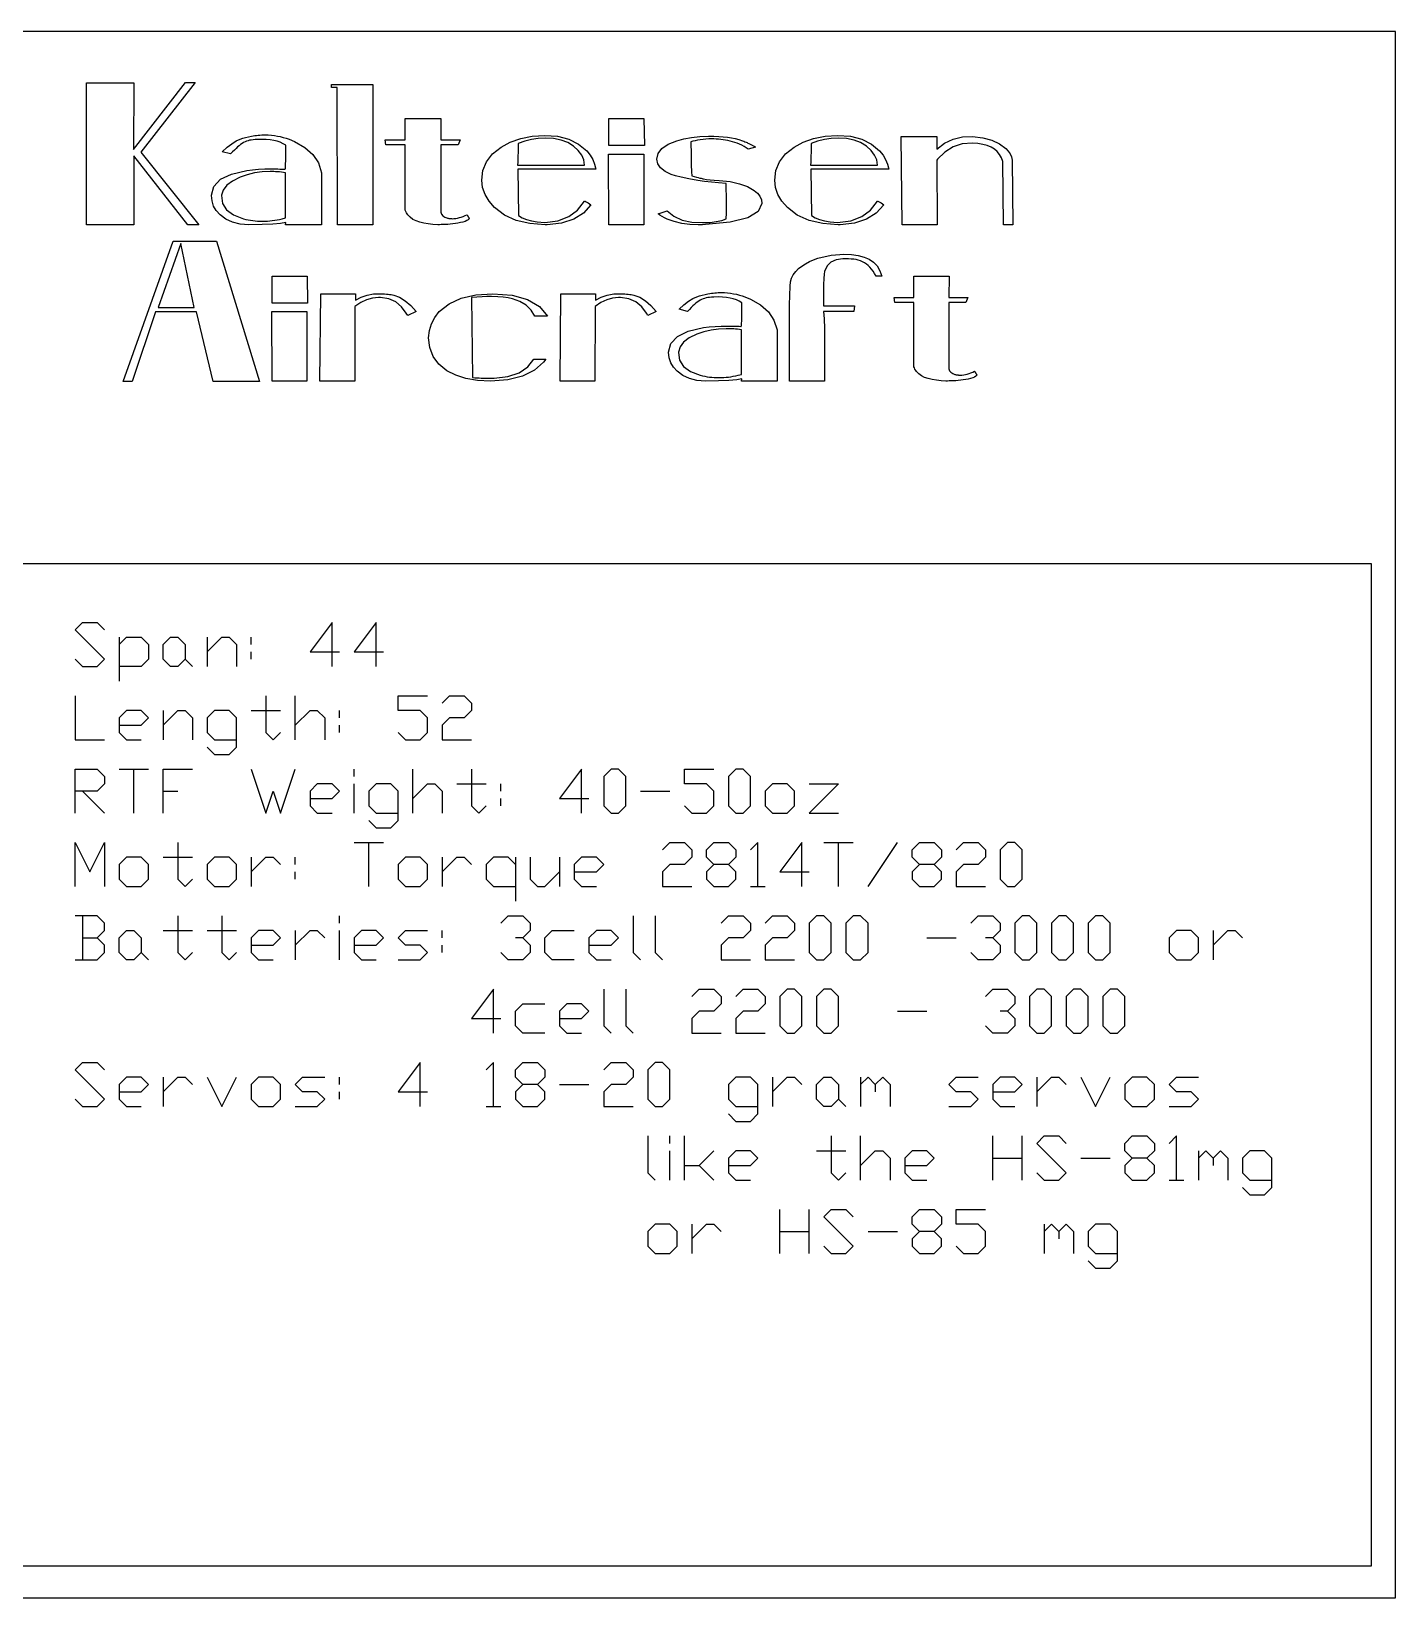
# Model space of a CAD drawing. Extents: x -0.1 to 91.9, y 0 to 98.8.
# Drawn here: x 8.96 to 12.058, y 0.86 to 4.418 of the extents above; entities that cross this region are included whole.
import ezdxf

# ---------------------------------------------------------------- set-up
doc = ezdxf.new("R2010")
doc.units = 0
doc.layers.get('0').update_dxf_attribs({"color": 9, "linetype": 'CONTINUOUS'})

msp = doc.modelspace()

# ---------------------------------------------------------------- linework, layer by layer
at = {"color": 7, "linetype": 'CONTINUOUS'}
for p, q in [((5.9178, 3.2086), (12.0017, 3.2086)), ((12.0017, 3.2086), (12.0017, 0.9309)), ((12.0017, 0.9309), (5.9178, 0.9309))]:
    msp.add_line(p, q, dxfattribs=at)
at = {"color": 7, "linetype": 'CONTINUOUS', "flags": 128}
msp.add_lwpolyline([(5.8623, 4.4179), (5.8623, 0.8596), (12.0575, 0.8596), (12.0575, 4.4179), (5.8623, 4.4179)], dxfattribs=at)
for points in [[(9.3102, 4.3015), (9.3319, 4.3015), (9.2087, 4.1437), (9.3404, 3.9786), (9.315, 3.9786), (9.1926, 4.1349), (9.1926, 3.9786), (9.0855, 3.9786), (9.0855, 4.3011), (9.1926, 4.3011), (9.1918, 4.1493)], [(9.7349, 4.2975), (9.7349, 3.9786), (9.6548, 3.9786), (9.654, 4.2903), (9.6415, 4.2903), (9.6415, 4.2975)], [(9.8895, 4.1711), (9.9334, 4.1711), (9.929, 4.1598), (9.8895, 4.1598), (9.8895, 4.0117), (9.8898, 4.0068), (9.8913, 4.0025), (9.8942, 3.9989), (9.8984, 3.996), (9.9032, 3.9939), (9.9048, 3.9936), (9.9063, 3.9932), (9.9078, 3.993), (9.9092, 3.9927), (9.9107, 3.9926), (9.9121, 3.9924), (9.9137, 3.9924), (9.9153, 3.9923), (9.9195, 3.9925), (9.9237, 3.9929), (9.9278, 3.9937), (9.932, 3.9947), (9.9361, 3.9961), (9.9403, 3.9976), (9.9445, 3.9993), (9.9487, 4.0012), (9.9491, 4.0006), (9.9496, 3.9999), (9.9501, 3.9992), (9.9507, 3.9984), (9.9511, 3.9977), (9.9516, 3.9971), (9.952, 3.9963), (9.9525, 3.9956), (9.953, 3.9947), (9.9534, 3.9938), (9.9537, 3.9929), (9.9539, 3.9919), (9.9517, 3.9898), (9.9485, 3.9879), (9.9445, 3.9862), (9.9396, 3.9847), (9.9342, 3.9834), (9.9286, 3.9822), (9.9228, 3.9812), (9.9169, 3.9805), (9.911, 3.9798), (9.9053, 3.9793), (9.8999, 3.979), (9.8947, 3.9788), (9.8902, 3.9788), (9.8867, 3.9787), (9.8842, 3.9787), (9.8827, 3.9786), (9.8715, 3.9793), (9.861, 3.9805), (9.8512, 3.9821), (9.842, 3.9843), (9.8337, 3.9871), (9.8264, 3.9908), (9.8202, 3.9954), (9.815, 4.0008), (9.8131, 4.0033), (9.8115, 4.0059), (9.8101, 4.0087), (9.809, 4.0117), (9.809, 4.1598), (9.7651, 4.1598), (9.7635, 4.1711), (9.809, 4.1711), (9.809, 4.2202), (9.8899, 4.2202)], [(10.3517, 4.1586), (10.2708, 4.1586), (10.2708, 4.2202), (10.3509, 4.2202)], [(9.5356, 4.1047), (9.5358, 4.1047), (9.536, 4.105), (9.5362, 4.1053), (9.5364, 4.1059), (9.5366, 4.1066), (9.5368, 4.1077), (9.5369, 4.1092), (9.537, 4.1109), (9.5371, 4.113), (9.5372, 4.1156), (9.5373, 4.1187), (9.5374, 4.1222), (9.5375, 4.1262), (9.5376, 4.1308), (9.5376, 4.1359), (9.5376, 4.1417), (9.5376, 4.159), (9.5315, 4.1627), (9.525, 4.1658), (9.518, 4.1683), (9.5105, 4.1701), (9.5023, 4.1714), (9.4933, 4.1721), (9.4835, 4.1725), (9.4728, 4.1723), (9.468, 4.172), (9.4634, 4.1716), (9.4593, 4.171), (9.4555, 4.1703), (9.4519, 4.1694), (9.4484, 4.1682), (9.445, 4.1667), (9.4416, 4.165), (9.4383, 4.1631), (9.4349, 4.1608), (9.4315, 4.1581), (9.4281, 4.1552), (9.4246, 4.1519), (9.4208, 4.1481), (9.4167, 4.1439), (9.4124, 4.1393), (9.3931, 4.1441), (9.4043, 4.1544), (9.4148, 4.1626), (9.4248, 4.1689), (9.4342, 4.1731), (9.4401, 4.1752), (9.4463, 4.177), (9.4528, 4.1786), (9.4595, 4.1799), (9.4635, 4.1805), (9.4675, 4.1811), (9.4714, 4.1815), (9.4752, 4.182), (9.479, 4.1823), (9.4829, 4.1826), (9.4867, 4.1827), (9.4905, 4.1828), (9.4977, 4.1826), (9.5048, 4.1821), (9.5117, 4.1813), (9.5185, 4.1801), (9.5252, 4.1787), (9.5318, 4.177), (9.5384, 4.175), (9.5449, 4.1727), (9.5574, 4.1675), (9.5807, 4.1543), (9.5987, 4.1381), (9.6115, 4.1189), (9.619, 4.0966), (9.619, 4.0894), (9.619, 3.9786), (9.5368, 3.9786), (9.5376, 3.9839), (9.5259, 3.9816), (9.5079, 3.98), (9.4838, 3.979), (9.4535, 3.9786), (9.4342, 3.9801), (9.4168, 3.9843), (9.4015, 3.9913), (9.3883, 4.0012), (9.3798, 4.0106), (9.3738, 4.021), (9.3701, 4.0325), (9.3689, 4.0451), (9.3689, 4.0455), (9.374, 4.0656), (9.3891, 4.0817), (9.4142, 4.0938), (9.4495, 4.1018), (9.4623, 4.1034), (9.4758, 4.1046), (9.4901, 4.1052), (9.505, 4.1055), (9.5087, 4.1055), (9.5124, 4.1054), (9.5161, 4.1054), (9.5199, 4.1053), (9.5238, 4.1051), (9.5277, 4.105), (9.5316, 4.1048), (9.5356, 4.1047)], [(10.0646, 4.1051), (10.0662, 3.9996), (10.0743, 3.9944), (10.0841, 3.9903), (10.0955, 3.9872), (10.1085, 3.9851), (10.1254, 3.9839), (10.1552, 3.9877), (10.1802, 3.997), (10.2003, 4.0118), (10.2156, 4.0322), (10.217, 4.0321), (10.2198, 4.0308), (10.2242, 4.0281), (10.2301, 4.0241), (10.2133, 4.005), (10.1913, 3.991), (10.1638, 3.9822), (10.1311, 3.9786), (10.1266, 3.9786), (10.0915, 3.9811), (10.0606, 3.9884), (10.0339, 4.0006), (10.0115, 4.0177), (9.999, 4.0318), (9.99, 4.0469), (9.9845, 4.0628), (9.9825, 4.0797), (9.9852, 4.1016), (9.9935, 4.1215), (10.0072, 4.1393), (10.0264, 4.155), (10.0474, 4.1665), (10.0709, 4.1747), (10.0969, 4.1797), (10.1254, 4.1816), (10.1546, 4.1795), (10.1803, 4.1729), (10.2024, 4.1618), (10.2208, 4.1461), (10.2285, 4.1368), (10.2344, 4.1268), (10.2387, 4.1162), (10.2414, 4.1051)], [(10.2156, 4.1139), (10.2141, 4.1257), (10.2094, 4.1368), (10.2016, 4.1472), (10.1907, 4.157), (10.1777, 4.1651), (10.1628, 4.1709), (10.1457, 4.1744), (10.1266, 4.1755), (10.1109, 4.1748), (10.0953, 4.1725), (10.0801, 4.1687), (10.065, 4.1634), (10.065, 4.146), (10.0647, 4.1318), (10.0644, 4.121), (10.0638, 4.1135)], [(10.5212, 4.0793), (10.5462, 4.0765), (10.5679, 4.0718), (10.5861, 4.0653), (10.6009, 4.0567), (10.6087, 4.0502), (10.6142, 4.0431), (10.6175, 4.0353), (10.6186, 4.027), (10.6104, 4.0083), (10.5863, 3.994), (10.5462, 3.9843), (10.4902, 3.979), (10.4841, 3.9786), (10.4828, 3.9785), (10.4814, 3.9783), (10.4801, 3.9783), (10.4789, 3.9782), (10.4775, 3.9782), (10.4762, 3.9782), (10.4749, 3.9782), (10.4737, 3.9782), (10.4548, 3.9791), (10.4367, 3.9816), (10.4196, 3.9857), (10.4032, 3.9915), (10.3973, 3.9942), (10.392, 3.9971), (10.3872, 4.0001), (10.3831, 4.0032), (10.4032, 4.0104), (10.4187, 3.9979), (10.4373, 3.9892), (10.4592, 3.9844), (10.4841, 3.9835), (10.5008, 3.984), (10.5151, 3.9856), (10.5273, 3.9882), (10.5373, 3.9919), (10.5378, 3.9955), (10.5382, 4.0009), (10.5384, 4.0082), (10.5385, 4.0173), (10.5385, 4.0226), (10.5384, 4.0283), (10.5383, 4.0344), (10.5381, 4.041), (10.5379, 4.0481), (10.5377, 4.0557), (10.5375, 4.0638), (10.5373, 4.0725), (10.5202, 4.0736), (10.5038, 4.0751), (10.4881, 4.0768), (10.4733, 4.0789), (10.4526, 4.0828), (10.4356, 4.0864), (10.4224, 4.0898), (10.4129, 4.093), (10.3988, 4.0997), (10.3886, 4.1077), (10.3825, 4.117), (10.3803, 4.1276), (10.383, 4.1405), (10.3914, 4.1518), (10.4057, 4.1614), (10.4258, 4.1695), (10.4417, 4.1738), (10.459, 4.1769), (10.4776, 4.179), (10.4974, 4.1799), (10.5095, 4.1798), (10.5206, 4.1793), (10.5309, 4.1786), (10.5403, 4.1775), (10.5492, 4.1761), (10.5578, 4.1742), (10.5662, 4.1719), (10.5743, 4.1691), (10.5774, 4.1681), (10.5802, 4.1671), (10.5826, 4.1661), (10.5848, 4.165), (10.5867, 4.1641), (10.5886, 4.1631), (10.5903, 4.1623), (10.5918, 4.1614), (10.5933, 4.1606), (10.5948, 4.1599), (10.5963, 4.1591), (10.5977, 4.1584), (10.5991, 4.1577), (10.6007, 4.1568), (10.6024, 4.156), (10.6041, 4.155), (10.5872, 4.1502), (10.5827, 4.1534), (10.578, 4.1564), (10.573, 4.1591), (10.5679, 4.1614), (10.5626, 4.1635), (10.5574, 4.1654), (10.5521, 4.167), (10.5468, 4.1685), (10.5414, 4.1697), (10.5361, 4.1707), (10.5307, 4.1716), (10.5254, 4.1723), (10.5201, 4.1728), (10.5148, 4.1732), (10.5095, 4.1734), (10.5043, 4.1735), (10.498, 4.1734), (10.4916, 4.1731), (10.4852, 4.1725), (10.4787, 4.1717), (10.4725, 4.1707), (10.4669, 4.1695), (10.4619, 4.1682), (10.4576, 4.1667), (10.4577, 4.1371), (10.458, 4.1143), (10.4585, 4.0984), (10.4592, 4.0894), (10.4649, 4.0879), (10.4699, 4.0866), (10.4742, 4.0855), (10.4779, 4.0847), (10.4809, 4.0841), (10.4832, 4.0836), (10.4848, 4.0832), (10.4858, 4.0829), (10.4928, 4.0816), (10.5011, 4.0806), (10.5105, 4.0798), (10.5212, 4.0793)], [(10.7297, 4.1051), (10.7313, 3.9996), (10.7394, 3.9944), (10.7492, 3.9903), (10.7606, 3.9872), (10.7736, 3.9851), (10.7905, 3.9839), (10.8203, 3.9877), (10.8453, 3.997), (10.8654, 4.0118), (10.8807, 4.0322), (10.8821, 4.0321), (10.8849, 4.0308), (10.8893, 4.0281), (10.8952, 4.0241), (10.8784, 4.005), (10.8564, 3.991), (10.8289, 3.9822), (10.7962, 3.9786), (10.7917, 3.9786), (10.7566, 3.9811), (10.7257, 3.9884), (10.699, 4.0006), (10.6766, 4.0177), (10.6641, 4.0318), (10.6551, 4.0469), (10.6496, 4.0628), (10.6476, 4.0797), (10.6503, 4.1016), (10.6586, 4.1215), (10.6723, 4.1393), (10.6915, 4.155), (10.7125, 4.1665), (10.736, 4.1747), (10.762, 4.1797), (10.7905, 4.1816), (10.8197, 4.1795), (10.8454, 4.1729), (10.8675, 4.1618), (10.8859, 4.1461), (10.8936, 4.1368), (10.8995, 4.1268), (10.9038, 4.1162), (10.9065, 4.1051)], [(10.8807, 4.1139), (10.8792, 4.1257), (10.8745, 4.1368), (10.8667, 4.1472), (10.8558, 4.157), (10.8428, 4.1651), (10.8279, 4.1709), (10.8108, 4.1744), (10.7917, 4.1755), (10.776, 4.1748), (10.7604, 4.1725), (10.7452, 4.1687), (10.7301, 4.1634), (10.7301, 4.146), (10.7298, 4.1318), (10.7295, 4.121), (10.7289, 4.1135)], [(11.0156, 4.1502), (11.0334, 4.1636), (11.0528, 4.1728), (11.074, 4.1779), (11.0969, 4.1787), (11.1202, 4.1761), (11.1406, 4.1707), (11.1581, 4.1624), (11.1726, 4.1514), (11.178, 4.1455), (11.1823, 4.1393), (11.1853, 4.1326), (11.1871, 4.1256), (11.1887, 3.9786), (11.1674, 3.9786), (11.1658, 4.122), (11.1624, 4.1305), (11.1581, 4.1381), (11.1528, 4.1446), (11.1464, 4.1502), (11.1389, 4.1547), (11.1301, 4.1584), (11.12, 4.1612), (11.1086, 4.163), (11.0965, 4.1638), (11.0736, 4.162), (11.0527, 4.1553), (11.0339, 4.1437), (11.0172, 4.1272), (11.0156, 4.1252), (11.0168, 3.9786), (10.9371, 3.9786), (10.9351, 4.1791), (11.0156, 4.1791)], [(10.3505, 3.9786), (10.2708, 3.9786), (10.27, 4.1389), (10.3505, 4.1389)], [(9.5368, 4.0966), (9.5322, 4.0973), (9.5277, 4.098), (9.5233, 4.0985), (9.5189, 4.0988), (9.5146, 4.0991), (9.5103, 4.0993), (9.506, 4.0994), (9.5018, 4.0994), (9.4838, 4.0986), (9.4666, 4.0962), (9.45, 4.0922), (9.4342, 4.0865), (9.4164, 4.0779), (9.4035, 4.0682), (9.3953, 4.0574), (9.3919, 4.0455), (9.3919, 4.0447), (9.3942, 4.0271), (9.4033, 4.0125), (9.419, 4.0009), (9.4414, 3.9923), (9.4467, 3.9908), (9.452, 3.9896), (9.4573, 3.9886), (9.4627, 3.9879), (9.4682, 3.9874), (9.4737, 3.987), (9.4793, 3.9868), (9.4849, 3.9867), (9.4903, 3.9868), (9.4958, 3.987), (9.5013, 3.9874), (9.5068, 3.9879), (9.5124, 3.9886), (9.5179, 3.9895), (9.5235, 3.9906), (9.5292, 3.9919), (9.5368, 3.9939)], [(9.373, 3.6227), (9.3349, 3.7809), (9.2421, 3.7809), (9.1886, 3.6227), (9.1687, 3.6227), (9.2818, 3.9415), (9.3801, 3.9415), (9.4781, 3.6227)], [(9.248, 3.7908), (9.3293, 3.7904), (9.2996, 3.9356)], [(10.8277, 3.7817), (10.7587, 3.7817), (10.7597, 3.7651), (10.7605, 3.7427), (10.7609, 3.7145), (10.7611, 3.6806), (10.7611, 3.6741), (10.7611, 3.6675), (10.7611, 3.6606), (10.7611, 3.6536), (10.761, 3.6464), (10.761, 3.6389), (10.7608, 3.6313), (10.7607, 3.6235), (10.6813, 3.6235), (10.6813, 3.7964), (10.6825, 3.8392), (10.6835, 3.8486), (10.686, 3.8572), (10.6899, 3.8651), (10.6954, 3.8723), (10.702, 3.8788), (10.7094, 3.8848), (10.7175, 3.8901), (10.7264, 3.8947), (10.7357, 3.8988), (10.7454, 3.9023), (10.7555, 3.9051), (10.7658, 3.9074), (10.7761, 3.9092), (10.786, 3.9104), (10.7956, 3.9111), (10.8047, 3.9114), (10.8218, 3.9107), (10.8372, 3.9086), (10.8507, 3.9051), (10.8624, 3.9003), (10.8723, 3.8937), (10.8803, 3.885), (10.8864, 3.8742), (10.8907, 3.8614), (10.8777, 3.8614), (10.8744, 3.8675), (10.871, 3.8729), (10.8675, 3.8778), (10.8638, 3.882), (10.8599, 3.8858), (10.8558, 3.8891), (10.8516, 3.8919), (10.8471, 3.8943), (10.8424, 3.8963), (10.8375, 3.8979), (10.8324, 3.8992), (10.8271, 3.9001), (10.8215, 3.9007), (10.8155, 3.901), (10.8093, 3.9012), (10.8027, 3.9011), (10.7875, 3.8991), (10.7754, 3.8937), (10.7666, 3.8849), (10.7611, 3.8725), (10.76, 3.8659), (10.7593, 3.8561), (10.7588, 3.8429), (10.7587, 3.8265), (10.7587, 3.811), (10.7587, 3.794), (10.8285, 3.794)], [(9.5867, 3.8007), (9.507, 3.8007), (9.507, 3.8614), (9.5859, 3.8614)], [(11.043, 3.813), (11.0863, 3.813), (11.0819, 3.8019), (11.043, 3.8019), (11.043, 3.656), (11.0433, 3.6511), (11.0448, 3.647), (11.0476, 3.6434), (11.0518, 3.6405), (11.0565, 3.6385), (11.0581, 3.6382), (11.0596, 3.6378), (11.0611, 3.6376), (11.0625, 3.6373), (11.0639, 3.6372), (11.0653, 3.637), (11.0669, 3.637), (11.0684, 3.6369), (11.0726, 3.6371), (11.0767, 3.6375), (11.0808, 3.6383), (11.0849, 3.6393), (11.089, 3.6406), (11.0931, 3.6421), (11.0972, 3.6438), (11.1013, 3.6457), (11.1018, 3.645), (11.1022, 3.6444), (11.1027, 3.6437), (11.1033, 3.6429), (11.1037, 3.6423), (11.1042, 3.6416), (11.1046, 3.6409), (11.1051, 3.6401), (11.1056, 3.6393), (11.1059, 3.6384), (11.1063, 3.6375), (11.1065, 3.6365), (11.1043, 3.6345), (11.1012, 3.6326), (11.0972, 3.6309), (11.0924, 3.6294), (11.0871, 3.6281), (11.0816, 3.627), (11.0759, 3.626), (11.07, 3.6252), (11.0642, 3.6246), (11.0586, 3.6241), (11.0533, 3.6238), (11.0482, 3.6237), (11.0437, 3.6236), (11.0403, 3.6235), (11.0378, 3.6235), (11.0363, 3.6235), (11.0253, 3.6241), (11.015, 3.6252), (11.0053, 3.6269), (10.9962, 3.629), (10.988, 3.6318), (10.9809, 3.6355), (10.9747, 3.6399), (10.9697, 3.6453), (10.9678, 3.6477), (10.9662, 3.6503), (10.9648, 3.6531), (10.9637, 3.656), (10.9637, 3.8019), (10.9205, 3.8019), (10.9189, 3.813), (10.9637, 3.813), (10.9637, 3.8614), (11.0434, 3.8614)], [(9.6958, 3.8071), (9.7086, 3.8139), (9.7223, 3.8187), (9.7369, 3.8213), (9.7525, 3.8218), (9.7573, 3.8215), (9.7618, 3.8213), (9.7659, 3.8209), (9.7698, 3.8206), (9.7733, 3.8201), (9.7767, 3.8197), (9.7798, 3.8191), (9.7827, 3.8186), (9.7959, 3.8137), (9.8088, 3.806), (9.8213, 3.7953), (9.8334, 3.7817), (9.8144, 3.7726), (9.8112, 3.7777), (9.8007, 3.7924), (9.7874, 3.8032), (9.7714, 3.8101), (9.7525, 3.813), (9.7478, 3.813), (9.7343, 3.8118), (9.721, 3.808), (9.7078, 3.8016), (9.6946, 3.7928), (9.6942, 3.6235), (9.6149, 3.6235), (9.6169, 3.8218), (9.6958, 3.8214), (9.6958, 3.8071)], [(10.1277, 3.6734), (10.1229, 3.6667), (10.102, 3.6478), (10.0749, 3.6343), (10.0417, 3.6262), (10.0024, 3.6235), (9.973, 3.6249), (9.9467, 3.6293), (9.9236, 3.6366), (9.9036, 3.6469), (9.8853, 3.6619), (9.8722, 3.6795), (9.8644, 3.6994), (9.862, 3.7218), (9.8638, 3.7383), (9.8684, 3.7537), (9.8759, 3.7681), (9.8862, 3.7813), (9.9082, 3.7991), (9.9358, 3.8118), (9.9691, 3.8194), (10.0079, 3.8218), (10.0515, 3.8183), (10.0867, 3.8087), (10.1136, 3.7929), (10.1321, 3.771), (10.1031, 3.771), (10.0946, 3.7844), (10.0833, 3.7955), (10.0692, 3.8041), (10.0523, 3.8102), (10.0427, 3.8125), (10.0315, 3.8141), (10.0189, 3.8151), (10.0048, 3.8154), (9.9943, 3.8153), (9.9833, 3.8148), (9.9717, 3.8141), (9.9595, 3.813), (9.9619, 3.6314), (9.967, 3.631), (9.9719, 3.6307), (9.9767, 3.6304), (9.9814, 3.6302), (9.9858, 3.63), (9.9901, 3.6299), (9.9941, 3.6298), (9.998, 3.6298), (9.9998, 3.6298), (10.0015, 3.6298), (10.0031, 3.6298), (10.0048, 3.6298), (10.0063, 3.6298), (10.0078, 3.6299), (10.0093, 3.63), (10.0107, 3.6302), (10.0421, 3.6339), (10.0676, 3.6424), (10.0873, 3.6556), (10.1011, 3.6734)], [(10.2411, 3.8071), (10.2539, 3.8139), (10.2676, 3.8187), (10.2822, 3.8213), (10.2978, 3.8218), (10.3026, 3.8215), (10.3071, 3.8213), (10.3113, 3.8209), (10.3151, 3.8206), (10.3186, 3.8201), (10.322, 3.8197), (10.3251, 3.8191), (10.328, 3.8186), (10.3413, 3.8137), (10.3542, 3.806), (10.3666, 3.7953), (10.3787, 3.7817), (10.3597, 3.7726), (10.3565, 3.7777), (10.346, 3.7924), (10.3327, 3.8032), (10.3167, 3.8101), (10.2978, 3.813), (10.2931, 3.813), (10.2796, 3.8118), (10.2663, 3.808), (10.2531, 3.8016), (10.2399, 3.7928), (10.2395, 3.6235), (10.1602, 3.6235), (10.1622, 3.8218), (10.2411, 3.8214), (10.2411, 3.8071)], [(10.5711, 3.7476), (10.5713, 3.7477), (10.5715, 3.7479), (10.5717, 3.7483), (10.5719, 3.7488), (10.5721, 3.7495), (10.5722, 3.7506), (10.5724, 3.752), (10.5725, 3.7537), (10.5726, 3.7558), (10.5727, 3.7584), (10.5728, 3.7614), (10.5729, 3.7648), (10.573, 3.7688), (10.573, 3.7733), (10.5731, 3.7784), (10.5731, 3.7841), (10.5731, 3.8011), (10.5671, 3.8048), (10.5606, 3.8078), (10.5537, 3.8102), (10.5463, 3.812), (10.5383, 3.8133), (10.5294, 3.8141), (10.5197, 3.8144), (10.5092, 3.8142), (10.5044, 3.8139), (10.5, 3.8135), (10.4959, 3.813), (10.4922, 3.8122), (10.4886, 3.8113), (10.4852, 3.8102), (10.4818, 3.8087), (10.4785, 3.8071), (10.4752, 3.8051), (10.4719, 3.8029), (10.4686, 3.8003), (10.4652, 3.7974), (10.4617, 3.7941), (10.458, 3.7904), (10.454, 3.7862), (10.4497, 3.7817), (10.4307, 3.7865), (10.4417, 3.7966), (10.4521, 3.8047), (10.4619, 3.8108), (10.4711, 3.815), (10.477, 3.8171), (10.4831, 3.8189), (10.4895, 3.8204), (10.4961, 3.8218), (10.5001, 3.8223), (10.504, 3.8228), (10.5078, 3.8233), (10.5116, 3.8237), (10.5154, 3.8241), (10.5191, 3.8243), (10.5229, 3.8245), (10.5267, 3.8245), (10.5337, 3.8244), (10.5407, 3.8239), (10.5475, 3.8231), (10.5542, 3.8219), (10.5608, 3.8205), (10.5674, 3.8188), (10.5738, 3.8169), (10.5802, 3.8146), (10.5925, 3.8095), (10.6155, 3.7965), (10.6333, 3.7805), (10.6458, 3.7616), (10.6532, 3.7397), (10.6532, 3.7325), (10.6532, 3.6235), (10.5723, 3.6235), (10.5731, 3.6286), (10.5615, 3.6264), (10.5438, 3.6247), (10.5201, 3.6238), (10.4902, 3.6235), (10.4711, 3.6248), (10.4541, 3.629), (10.439, 3.6359), (10.4259, 3.6457), (10.4176, 3.6549), (10.4117, 3.6652), (10.4081, 3.6765), (10.4069, 3.6889), (10.4069, 3.6893), (10.4119, 3.7091), (10.4267, 3.725), (10.4515, 3.7369), (10.4862, 3.7448), (10.4989, 3.7464), (10.5122, 3.7475), (10.5262, 3.7482), (10.5409, 3.7484), (10.5445, 3.7484), (10.5482, 3.7483), (10.5519, 3.7483), (10.5556, 3.7482), (10.5594, 3.7481), (10.5633, 3.7479), (10.5671, 3.7478), (10.5711, 3.7476)], [(9.5855, 3.6235), (9.507, 3.6235), (9.5062, 3.7813), (9.5855, 3.7813)], [(10.5723, 3.7397), (10.5678, 3.7404), (10.5633, 3.741), (10.5589, 3.7415), (10.5546, 3.7418), (10.5504, 3.7421), (10.5462, 3.7423), (10.542, 3.7424), (10.5378, 3.7424), (10.5201, 3.7416), (10.5031, 3.7393), (10.4868, 3.7353), (10.4711, 3.7297), (10.4537, 3.7213), (10.4409, 3.7117), (10.4328, 3.701), (10.4295, 3.6893), (10.4295, 3.6885), (10.4318, 3.6711), (10.4407, 3.6568), (10.4562, 3.6454), (10.4783, 3.6369), (10.4835, 3.6355), (10.4887, 3.6343), (10.494, 3.6333), (10.4993, 3.6326), (10.5047, 3.6321), (10.5101, 3.6317), (10.5156, 3.6315), (10.5211, 3.6314), (10.5265, 3.6315), (10.5319, 3.6317), (10.5373, 3.6321), (10.5427, 3.6326), (10.5482, 3.6333), (10.5537, 3.6342), (10.5592, 3.6353), (10.5647, 3.6365), (10.5723, 3.6385)]]:
    msp.add_lwpolyline(points, close=True, dxfattribs=at)
at = {"color": 7, "flags": 128}
for points in [[(9.0591, 2.9919), (9.0758, 2.9753), (9.1091, 2.9753), (9.1258, 2.9919), (9.0591, 3.0586), (9.0758, 3.0753), (9.1091, 3.0753), (9.1258, 3.0586)], [(9.6426, 2.9753), (9.6426, 3.0753), (9.5926, 3.0086), (9.6592, 3.0086)], [(9.7426, 2.9753), (9.7426, 3.0753), (9.6926, 3.0086), (9.7593, 3.0086)], [(9.1591, 3.0419), (9.1591, 2.9419)], [(9.1591, 3.0253), (9.1758, 3.0419), (9.2091, 3.0419), (9.2258, 3.0253), (9.2258, 2.9919), (9.2091, 2.9753), (9.1591, 2.9753)], [(9.3092, 2.9919), (9.2925, 2.9753), (9.2758, 2.9753), (9.2592, 2.9919), (9.2592, 3.0253), (9.2758, 3.0419), (9.2925, 3.0419), (9.3092, 3.0253), (9.3092, 2.9919), (9.3258, 2.9753)], [(9.3592, 3.0419), (9.3592, 2.9753)], [(9.3592, 3.0086), (9.3925, 3.0419), (9.4092, 3.0419), (9.4259, 3.0253), (9.4259, 2.9753)], [(9.4592, 3.0253), (9.4592, 3.0419)], [(9.4592, 2.9919), (9.4592, 3.0086)], [(9.0591, 2.9086), (9.0591, 2.8086), (9.1258, 2.8086)], [(9.4925, 2.9086), (9.4925, 2.8252), (9.5092, 2.8086), (9.5259, 2.8252)], [(9.5592, 2.8086), (9.5592, 2.9086)], [(9.7926, 2.8252), (9.8093, 2.8086), (9.8426, 2.8086), (9.8593, 2.8252), (9.8593, 2.8586), (9.8426, 2.8752), (9.7926, 2.8752), (9.7926, 2.9086), (9.8593, 2.9086)], [(9.8926, 2.8919), (9.9093, 2.9086), (9.9426, 2.9086), (9.9593, 2.8919), (9.9593, 2.8752), (9.9426, 2.8586), (9.9093, 2.8586), (9.8926, 2.8419), (9.8926, 2.8086), (9.9593, 2.8086)], [(9.1591, 2.8419), (9.2091, 2.8419), (9.2258, 2.8586), (9.2091, 2.8752), (9.1758, 2.8752), (9.1591, 2.8586), (9.1591, 2.8252), (9.1758, 2.8086), (9.2091, 2.8086)], [(9.2592, 2.8752), (9.2592, 2.8086)], [(9.2592, 2.8419), (9.2925, 2.8752), (9.3092, 2.8752), (9.3258, 2.8586), (9.3258, 2.8086)], [(9.3592, 2.7919), (9.3758, 2.7752), (9.4092, 2.7752), (9.4259, 2.7919), (9.4259, 2.8586), (9.4092, 2.8752), (9.3758, 2.8752), (9.3592, 2.8586), (9.3592, 2.8252), (9.3758, 2.8086), (9.4259, 2.8086)], [(9.4592, 2.8752), (9.5259, 2.8752)], [(9.5592, 2.8419), (9.5926, 2.8752), (9.6092, 2.8752), (9.6259, 2.8586), (9.6259, 2.8086)], [(9.6592, 2.8586), (9.6592, 2.8752)], [(9.6592, 2.8252), (9.6592, 2.8419)], [(9.0591, 2.6419), (9.0591, 2.7419), (9.1091, 2.7419), (9.1258, 2.7252), (9.1258, 2.7085), (9.1091, 2.6919), (9.0591, 2.6919)], [(9.1591, 2.7419), (9.2258, 2.7419)], [(9.1925, 2.6419), (9.1925, 2.7419)], [(9.2592, 2.6419), (9.2592, 2.7419), (9.3258, 2.7419)], [(9.4592, 2.7419), (9.4925, 2.6419), (9.5092, 2.6919), (9.5259, 2.6419), (9.5592, 2.7419)], [(9.6926, 2.7252), (9.6926, 2.7419)], [(9.8259, 2.6419), (9.8259, 2.7419)], [(9.9593, 2.7419), (9.9593, 2.6585), (9.976, 2.6419), (9.9926, 2.6585)], [(10.2093, 2.6419), (10.2093, 2.7419), (10.1593, 2.6752), (10.226, 2.6752)], [(10.276, 2.6419), (10.2927, 2.6419), (10.3094, 2.6585), (10.3094, 2.7252), (10.2927, 2.7419), (10.276, 2.7419), (10.2594, 2.7252), (10.2594, 2.6585), (10.276, 2.6419)], [(10.4427, 2.6585), (10.4594, 2.6419), (10.4927, 2.6419), (10.5094, 2.6585), (10.5094, 2.6919), (10.4927, 2.7085), (10.4427, 2.7085), (10.4427, 2.7419), (10.5094, 2.7419)], [(10.5594, 2.6419), (10.5761, 2.6419), (10.5928, 2.6585), (10.5928, 2.7252), (10.5761, 2.7419), (10.5594, 2.7419), (10.5427, 2.7252), (10.5427, 2.6585), (10.5594, 2.6419)], [(9.5926, 2.6752), (9.6426, 2.6752), (9.6592, 2.6919), (9.6426, 2.7085), (9.6092, 2.7085), (9.5926, 2.6919), (9.5926, 2.6585), (9.6092, 2.6419), (9.6426, 2.6419)], [(9.6926, 2.6419), (9.6926, 2.7085)], [(9.7259, 2.6252), (9.7426, 2.6085), (9.7759, 2.6085), (9.7926, 2.6252), (9.7926, 2.6919), (9.7759, 2.7085), (9.7426, 2.7085), (9.7259, 2.6919), (9.7259, 2.6585), (9.7426, 2.6419), (9.7926, 2.6419)], [(9.8259, 2.6752), (9.8593, 2.7085), (9.8759, 2.7085), (9.8926, 2.6919), (9.8926, 2.6419)], [(9.926, 2.7085), (9.9926, 2.7085)], [(10.026, 2.6919), (10.026, 2.7085)], [(10.6428, 2.6419), (10.6761, 2.6419), (10.6928, 2.6585), (10.6928, 2.6919), (10.6761, 2.7085), (10.6428, 2.7085), (10.6261, 2.6919), (10.6261, 2.6585), (10.6428, 2.6419)], [(10.7261, 2.7085), (10.7928, 2.7085), (10.7261, 2.6419), (10.7928, 2.6419)], [(9.0758, 2.6919), (9.1258, 2.6419)], [(9.2592, 2.6919), (9.2925, 2.6919)], [(10.026, 2.6585), (10.026, 2.6752)], [(10.3427, 2.6919), (10.4094, 2.6919)], [(9.0591, 2.4752), (9.0591, 2.5752), (9.0925, 2.5085), (9.1258, 2.5752), (9.1258, 2.4752)], [(9.2925, 2.5752), (9.2925, 2.4918), (9.3092, 2.4752), (9.3258, 2.4918)], [(9.6926, 2.5752), (9.7593, 2.5752)], [(9.7259, 2.4752), (9.7259, 2.5752)], [(10.3927, 2.5585), (10.4094, 2.5752), (10.4427, 2.5752), (10.4594, 2.5585), (10.4594, 2.5418), (10.4427, 2.5252), (10.4094, 2.5252), (10.3927, 2.5085), (10.3927, 2.4752), (10.4594, 2.4752)], [(10.5094, 2.4752), (10.5427, 2.4752), (10.5594, 2.4918), (10.5594, 2.5085), (10.5427, 2.5252), (10.5094, 2.5252), (10.4927, 2.5418), (10.4927, 2.5585), (10.5094, 2.5752), (10.5427, 2.5752), (10.5594, 2.5585), (10.5594, 2.5418), (10.5427, 2.5252)], [(10.6094, 2.4752), (10.6094, 2.5752), (10.5928, 2.5585)], [(10.7094, 2.4752), (10.7094, 2.5752), (10.6594, 2.5085), (10.7261, 2.5085)], [(10.7595, 2.5752), (10.8261, 2.5752)], [(10.7928, 2.4752), (10.7928, 2.5752)], [(10.8595, 2.4752), (10.9262, 2.5752)], [(10.9762, 2.4752), (11.0095, 2.4752), (11.0262, 2.4918), (11.0262, 2.5085), (11.0095, 2.5252), (10.9762, 2.5252), (10.9595, 2.5418), (10.9595, 2.5585), (10.9762, 2.5752), (11.0095, 2.5752), (11.0262, 2.5585), (11.0262, 2.5418), (11.0095, 2.5252)], [(11.0595, 2.5585), (11.0762, 2.5752), (11.1095, 2.5752), (11.1262, 2.5585), (11.1262, 2.5418), (11.1095, 2.5252), (11.0762, 2.5252), (11.0595, 2.5085), (11.0595, 2.4752), (11.1262, 2.4752)], [(11.1762, 2.4752), (11.1929, 2.4752), (11.2095, 2.4918), (11.2095, 2.5585), (11.1929, 2.5752), (11.1762, 2.5752), (11.1595, 2.5585), (11.1595, 2.4918), (11.1762, 2.4752)], [(9.1758, 2.4752), (9.2091, 2.4752), (9.2258, 2.4918), (9.2258, 2.5252), (9.2091, 2.5418), (9.1758, 2.5418), (9.1591, 2.5252), (9.1591, 2.4918), (9.1758, 2.4752)], [(9.2592, 2.5418), (9.3258, 2.5418)], [(9.3758, 2.4752), (9.4092, 2.4752), (9.4259, 2.4918), (9.4259, 2.5252), (9.4092, 2.5418), (9.3758, 2.5418), (9.3592, 2.5252), (9.3592, 2.4918), (9.3758, 2.4752)], [(9.4592, 2.5418), (9.4592, 2.4752)], [(9.4592, 2.5085), (9.4925, 2.5418), (9.5092, 2.5418), (9.5259, 2.5252)], [(9.5592, 2.5252), (9.5592, 2.5418)], [(9.8093, 2.4752), (9.8426, 2.4752), (9.8593, 2.4918), (9.8593, 2.5252), (9.8426, 2.5418), (9.8093, 2.5418), (9.7926, 2.5252), (9.7926, 2.4918), (9.8093, 2.4752)], [(9.8926, 2.5418), (9.8926, 2.4752)], [(9.8926, 2.5085), (9.926, 2.5418), (9.9426, 2.5418), (9.9593, 2.5252)], [(10.0593, 2.5252), (10.0426, 2.5418), (10.0093, 2.5418), (9.9926, 2.5252), (9.9926, 2.4918), (10.0093, 2.4752), (10.0593, 2.4752)], [(10.0593, 2.5418), (10.0593, 2.4418)], [(10.0927, 2.5418), (10.0927, 2.4918), (10.1093, 2.4752), (10.126, 2.4752), (10.1593, 2.5085)], [(10.1593, 2.5418), (10.1593, 2.4752)], [(10.1927, 2.5085), (10.2427, 2.5085), (10.2594, 2.5252), (10.2427, 2.5418), (10.2093, 2.5418), (10.1927, 2.5252), (10.1927, 2.4918), (10.2093, 2.4752), (10.2427, 2.4752)], [(9.5592, 2.4918), (9.5592, 2.5085)], [(10.5094, 2.5252), (10.4927, 2.5085), (10.4927, 2.4918), (10.5094, 2.4752)], [(10.9762, 2.5252), (10.9595, 2.5085), (10.9595, 2.4918), (10.9762, 2.4752)], [(10.5928, 2.4752), (10.6261, 2.4752)], [(9.0591, 2.3085), (9.1091, 2.3085), (9.1258, 2.3251), (9.1258, 2.3418), (9.1091, 2.3585), (9.1258, 2.3751), (9.1258, 2.3918), (9.1091, 2.4085), (9.0591, 2.4085)], [(9.0758, 2.4085), (9.0758, 2.3085)], [(9.2925, 2.4085), (9.2925, 2.3251), (9.3092, 2.3085), (9.3258, 2.3251)], [(9.3925, 2.4085), (9.3925, 2.3251), (9.4092, 2.3085), (9.4259, 2.3251)], [(9.6592, 2.3918), (9.6592, 2.4085)], [(10.026, 2.3918), (10.0426, 2.4085), (10.076, 2.4085), (10.0927, 2.3918), (10.0927, 2.3751), (10.076, 2.3585), (10.0593, 2.3585)], [(10.326, 2.4085), (10.326, 2.3251), (10.3427, 2.3085)], [(10.376, 2.4085), (10.376, 2.3251), (10.3927, 2.3085)], [(10.5261, 2.3918), (10.5427, 2.4085), (10.5761, 2.4085), (10.5928, 2.3918), (10.5928, 2.3751), (10.5761, 2.3585), (10.5427, 2.3585), (10.5261, 2.3418), (10.5261, 2.3085), (10.5928, 2.3085)], [(10.6261, 2.3918), (10.6428, 2.4085), (10.6761, 2.4085), (10.6928, 2.3918), (10.6928, 2.3751), (10.6761, 2.3585), (10.6428, 2.3585), (10.6261, 2.3418), (10.6261, 2.3085), (10.6928, 2.3085)], [(10.7428, 2.3085), (10.7595, 2.3085), (10.7761, 2.3251), (10.7761, 2.3918), (10.7595, 2.4085), (10.7428, 2.4085), (10.7261, 2.3918), (10.7261, 2.3251), (10.7428, 2.3085)], [(10.8261, 2.3085), (10.8428, 2.3085), (10.8595, 2.3251), (10.8595, 2.3918), (10.8428, 2.4085), (10.8261, 2.4085), (10.8095, 2.3918), (10.8095, 2.3251), (10.8261, 2.3085)], [(11.0929, 2.3918), (11.1095, 2.4085), (11.1429, 2.4085), (11.1595, 2.3918), (11.1595, 2.3751), (11.1429, 2.3585), (11.1262, 2.3585)], [(11.2095, 2.3085), (11.2262, 2.3085), (11.2429, 2.3251), (11.2429, 2.3918), (11.2262, 2.4085), (11.2095, 2.4085), (11.1929, 2.3918), (11.1929, 2.3251), (11.2095, 2.3085)], [(11.2929, 2.3085), (11.3096, 2.3085), (11.3262, 2.3251), (11.3262, 2.3918), (11.3096, 2.4085), (11.2929, 2.4085), (11.2762, 2.3918), (11.2762, 2.3251), (11.2929, 2.3085)], [(11.3762, 2.3085), (11.3929, 2.3085), (11.4096, 2.3251), (11.4096, 2.3918), (11.3929, 2.4085), (11.3762, 2.4085), (11.3596, 2.3918), (11.3596, 2.3251), (11.3762, 2.3085)], [(9.0758, 2.3585), (9.1091, 2.3585)], [(9.2091, 2.3251), (9.1925, 2.3085), (9.1758, 2.3085), (9.1591, 2.3251), (9.1591, 2.3585), (9.1758, 2.3751), (9.1925, 2.3751), (9.2091, 2.3585), (9.2091, 2.3251), (9.2258, 2.3085)], [(9.2592, 2.3751), (9.3258, 2.3751)], [(9.3592, 2.3751), (9.4259, 2.3751)], [(9.4592, 2.3418), (9.5092, 2.3418), (9.5259, 2.3585), (9.5092, 2.3751), (9.4759, 2.3751), (9.4592, 2.3585), (9.4592, 2.3251), (9.4759, 2.3085), (9.5092, 2.3085)], [(9.5592, 2.3751), (9.5592, 2.3085)], [(9.5592, 2.3418), (9.5926, 2.3751), (9.6092, 2.3751), (9.6259, 2.3585)], [(9.6592, 2.3085), (9.6592, 2.3751)], [(9.6926, 2.3418), (9.7426, 2.3418), (9.7593, 2.3585), (9.7426, 2.3751), (9.7092, 2.3751), (9.6926, 2.3585), (9.6926, 2.3251), (9.7092, 2.3085), (9.7426, 2.3085)], [(9.7926, 2.3085), (9.8426, 2.3085), (9.8593, 2.3251), (9.8426, 2.3418), (9.8093, 2.3418), (9.7926, 2.3585), (9.8093, 2.3751), (9.8593, 2.3751)], [(9.8926, 2.3585), (9.8926, 2.3751)], [(10.076, 2.3585), (10.0927, 2.3418), (10.0927, 2.3251), (10.076, 2.3085), (10.0426, 2.3085), (10.026, 2.3251)], [(10.1927, 2.3085), (10.1427, 2.3085), (10.126, 2.3251), (10.126, 2.3585), (10.1427, 2.3751), (10.1927, 2.3751)], [(10.226, 2.3418), (10.276, 2.3418), (10.2927, 2.3585), (10.276, 2.3751), (10.2427, 2.3751), (10.226, 2.3585), (10.226, 2.3251), (10.2427, 2.3085), (10.276, 2.3085)], [(10.9928, 2.3585), (11.0595, 2.3585)], [(11.1429, 2.3585), (11.1595, 2.3418), (11.1595, 2.3251), (11.1429, 2.3085), (11.1095, 2.3085), (11.0929, 2.3251)], [(11.5596, 2.3085), (11.593, 2.3085), (11.6096, 2.3251), (11.6096, 2.3585), (11.593, 2.3751), (11.5596, 2.3751), (11.5429, 2.3585), (11.5429, 2.3251), (11.5596, 2.3085)], [(11.643, 2.3751), (11.643, 2.3085)], [(11.643, 2.3418), (11.6763, 2.3751), (11.693, 2.3751), (11.7096, 2.3585)], [(9.8926, 2.3251), (9.8926, 2.3418)], [(10.0093, 2.1418), (10.0093, 2.2418), (9.9593, 2.1751), (10.026, 2.1751)], [(10.2594, 2.2418), (10.2594, 2.1584), (10.276, 2.1418)], [(10.3094, 2.2418), (10.3094, 2.1584), (10.326, 2.1418)], [(10.4594, 2.2251), (10.4761, 2.2418), (10.5094, 2.2418), (10.5261, 2.2251), (10.5261, 2.2084), (10.5094, 2.1918), (10.4761, 2.1918), (10.4594, 2.1751), (10.4594, 2.1418), (10.5261, 2.1418)], [(10.5594, 2.2251), (10.5761, 2.2418), (10.6094, 2.2418), (10.6261, 2.2251), (10.6261, 2.2084), (10.6094, 2.1918), (10.5761, 2.1918), (10.5594, 2.1751), (10.5594, 2.1418), (10.6261, 2.1418)], [(10.6761, 2.1418), (10.6928, 2.1418), (10.7094, 2.1584), (10.7094, 2.2251), (10.6928, 2.2418), (10.6761, 2.2418), (10.6594, 2.2251), (10.6594, 2.1584), (10.6761, 2.1418)], [(10.7595, 2.1418), (10.7761, 2.1418), (10.7928, 2.1584), (10.7928, 2.2251), (10.7761, 2.2418), (10.7595, 2.2418), (10.7428, 2.2251), (10.7428, 2.1584), (10.7595, 2.1418)], [(11.1262, 2.2251), (11.1429, 2.2418), (11.1762, 2.2418), (11.1929, 2.2251), (11.1929, 2.2084), (11.1762, 2.1918), (11.1595, 2.1918)], [(11.2429, 2.1418), (11.2596, 2.1418), (11.2762, 2.1584), (11.2762, 2.2251), (11.2596, 2.2418), (11.2429, 2.2418), (11.2262, 2.2251), (11.2262, 2.1584), (11.2429, 2.1418)], [(11.3262, 2.1418), (11.3429, 2.1418), (11.3596, 2.1584), (11.3596, 2.2251), (11.3429, 2.2418), (11.3262, 2.2418), (11.3096, 2.2251), (11.3096, 2.1584), (11.3262, 2.1418)], [(11.4096, 2.1418), (11.4263, 2.1418), (11.4429, 2.1584), (11.4429, 2.2251), (11.4263, 2.2418), (11.4096, 2.2418), (11.3929, 2.2251), (11.3929, 2.1584), (11.4096, 2.1418)], [(10.126, 2.1418), (10.076, 2.1418), (10.0593, 2.1584), (10.0593, 2.1918), (10.076, 2.2084), (10.126, 2.2084)], [(10.1593, 2.1751), (10.2093, 2.1751), (10.226, 2.1918), (10.2093, 2.2084), (10.176, 2.2084), (10.1593, 2.1918), (10.1593, 2.1584), (10.176, 2.1418), (10.2093, 2.1418)], [(10.9262, 2.1918), (10.9928, 2.1918)], [(11.1762, 2.1918), (11.1929, 2.1751), (11.1929, 2.1584), (11.1762, 2.1418), (11.1429, 2.1418), (11.1262, 2.1584)], [(9.0591, 1.9917), (9.0758, 1.9751), (9.1091, 1.9751), (9.1258, 1.9917), (9.0591, 2.0584), (9.0758, 2.0751), (9.1091, 2.0751), (9.1258, 2.0584)], [(9.8426, 1.9751), (9.8426, 2.0751), (9.7926, 2.0084), (9.8593, 2.0084)], [(10.0093, 1.9751), (10.0093, 2.0751), (9.9926, 2.0584)], [(10.076, 1.9751), (10.1093, 1.9751), (10.126, 1.9917), (10.126, 2.0084), (10.1093, 2.0251), (10.076, 2.0251), (10.0593, 2.0417), (10.0593, 2.0584), (10.076, 2.0751), (10.1093, 2.0751), (10.126, 2.0584), (10.126, 2.0417), (10.1093, 2.0251)], [(10.2594, 2.0584), (10.276, 2.0751), (10.3094, 2.0751), (10.326, 2.0584), (10.326, 2.0417), (10.3094, 2.0251), (10.276, 2.0251), (10.2594, 2.0084), (10.2594, 1.9751), (10.326, 1.9751)], [(10.376, 1.9751), (10.3927, 1.9751), (10.4094, 1.9917), (10.4094, 2.0584), (10.3927, 2.0751), (10.376, 2.0751), (10.3594, 2.0584), (10.3594, 1.9917), (10.376, 1.9751)], [(9.1591, 2.0084), (9.2091, 2.0084), (9.2258, 2.0251), (9.2091, 2.0417), (9.1758, 2.0417), (9.1591, 2.0251), (9.1591, 1.9917), (9.1758, 1.9751), (9.2091, 1.9751)], [(9.2592, 2.0417), (9.2592, 1.9751)], [(9.2592, 2.0084), (9.2925, 2.0417), (9.3092, 2.0417), (9.3258, 2.0251)], [(9.3592, 2.0417), (9.3925, 1.9751), (9.4259, 2.0417)], [(9.4759, 1.9751), (9.5092, 1.9751), (9.5259, 1.9917), (9.5259, 2.0251), (9.5092, 2.0417), (9.4759, 2.0417), (9.4592, 2.0251), (9.4592, 1.9917), (9.4759, 1.9751)], [(9.5592, 1.9751), (9.6092, 1.9751), (9.6259, 1.9917), (9.6092, 2.0084), (9.5759, 2.0084), (9.5592, 2.0251), (9.5759, 2.0417), (9.6259, 2.0417)], [(9.6592, 2.0251), (9.6592, 2.0417)], [(10.5427, 1.9584), (10.5594, 1.9417), (10.5928, 1.9417), (10.6094, 1.9584), (10.6094, 2.0251), (10.5928, 2.0417), (10.5594, 2.0417), (10.5427, 2.0251), (10.5427, 1.9917), (10.5594, 1.9751), (10.6094, 1.9751)], [(10.6428, 2.0417), (10.6428, 1.9751)], [(10.6428, 2.0084), (10.6761, 2.0417), (10.6928, 2.0417), (10.7094, 2.0251)], [(10.7928, 1.9917), (10.7761, 1.9751), (10.7595, 1.9751), (10.7428, 1.9917), (10.7428, 2.0251), (10.7595, 2.0417), (10.7761, 2.0417), (10.7928, 2.0251), (10.7928, 1.9917), (10.8095, 1.9751)], [(10.8428, 2.0417), (10.8428, 1.9751)], [(10.8428, 2.0251), (10.8595, 2.0417), (10.8761, 2.0251), (10.8761, 2.0084)], [(10.8761, 2.0251), (10.8928, 2.0417), (10.9095, 2.0251), (10.9095, 1.9751)], [(11.0428, 1.9751), (11.0929, 1.9751), (11.1095, 1.9917), (11.0929, 2.0084), (11.0595, 2.0084), (11.0428, 2.0251), (11.0595, 2.0417), (11.1095, 2.0417)], [(11.1429, 2.0084), (11.1929, 2.0084), (11.2095, 2.0251), (11.1929, 2.0417), (11.1595, 2.0417), (11.1429, 2.0251), (11.1429, 1.9917), (11.1595, 1.9751), (11.1929, 1.9751)], [(11.2429, 2.0417), (11.2429, 1.9751)], [(11.2429, 2.0084), (11.2762, 2.0417), (11.2929, 2.0417), (11.3096, 2.0251)], [(11.3429, 2.0417), (11.3762, 1.9751), (11.4096, 2.0417)], [(11.4596, 1.9751), (11.4929, 1.9751), (11.5096, 1.9917), (11.5096, 2.0251), (11.4929, 2.0417), (11.4596, 2.0417), (11.4429, 2.0251), (11.4429, 1.9917), (11.4596, 1.9751)], [(11.5429, 1.9751), (11.593, 1.9751), (11.6096, 1.9917), (11.593, 2.0084), (11.5596, 2.0084), (11.5429, 2.0251), (11.5596, 2.0417), (11.6096, 2.0417)], [(9.6592, 1.9917), (9.6592, 2.0084)], [(10.076, 2.0251), (10.0593, 2.0084), (10.0593, 1.9917), (10.076, 1.9751)], [(10.1593, 2.0251), (10.226, 2.0251)], [(9.9926, 1.9751), (10.026, 1.9751)], [(10.3594, 1.9084), (10.3594, 1.825), (10.376, 1.8084)], [(10.4094, 1.8917), (10.4094, 1.9084)], [(10.4427, 1.8084), (10.4427, 1.9084)], [(10.7761, 1.9084), (10.7761, 1.825), (10.7928, 1.8084), (10.8095, 1.825)], [(10.8428, 1.8084), (10.8428, 1.9084)], [(11.1429, 1.8084), (11.1429, 1.9084)], [(11.2095, 1.8084), (11.2095, 1.9084)], [(11.2429, 1.825), (11.2596, 1.8084), (11.2929, 1.8084), (11.3096, 1.825), (11.2429, 1.8917), (11.2596, 1.9084), (11.2929, 1.9084), (11.3096, 1.8917)], [(11.4596, 1.8084), (11.4929, 1.8084), (11.5096, 1.825), (11.5096, 1.8417), (11.4929, 1.8584), (11.4596, 1.8584), (11.4429, 1.875), (11.4429, 1.8917), (11.4596, 1.9084), (11.4929, 1.9084), (11.5096, 1.8917), (11.5096, 1.875), (11.4929, 1.8584)], [(11.5596, 1.8084), (11.5596, 1.9084), (11.5429, 1.8917)], [(10.4094, 1.8084), (10.4094, 1.875)], [(10.4427, 1.8417), (10.4761, 1.8417), (10.5094, 1.875)], [(10.5427, 1.8417), (10.5928, 1.8417), (10.6094, 1.8584), (10.5928, 1.875), (10.5594, 1.875), (10.5427, 1.8584), (10.5427, 1.825), (10.5594, 1.8084), (10.5928, 1.8084)], [(10.7428, 1.875), (10.8095, 1.875)], [(10.8428, 1.8417), (10.8761, 1.875), (10.8928, 1.875), (10.9095, 1.8584), (10.9095, 1.8084)], [(10.9428, 1.8417), (10.9928, 1.8417), (11.0095, 1.8584), (10.9928, 1.875), (10.9595, 1.875), (10.9428, 1.8584), (10.9428, 1.825), (10.9595, 1.8084), (10.9928, 1.8084)], [(11.1429, 1.8584), (11.2095, 1.8584)], [(11.3429, 1.8584), (11.4096, 1.8584)], [(11.4596, 1.8584), (11.4429, 1.8417), (11.4429, 1.825), (11.4596, 1.8084)], [(11.6096, 1.875), (11.6096, 1.8084)], [(11.6096, 1.8584), (11.6263, 1.875), (11.643, 1.8584), (11.643, 1.8417)], [(11.643, 1.8584), (11.6596, 1.875), (11.6763, 1.8584), (11.6763, 1.8084)], [(11.7096, 1.7917), (11.7263, 1.775), (11.7597, 1.775), (11.7763, 1.7917), (11.7763, 1.8584), (11.7597, 1.875), (11.7263, 1.875), (11.7096, 1.8584), (11.7096, 1.825), (11.7263, 1.8084), (11.7763, 1.8084)], [(10.4761, 1.8417), (10.5094, 1.8084)], [(11.5429, 1.8084), (11.5763, 1.8084)], [(10.376, 1.6417), (10.4094, 1.6417), (10.4261, 1.6583), (10.4261, 1.6917), (10.4094, 1.7083), (10.376, 1.7083), (10.3594, 1.6917), (10.3594, 1.6583), (10.376, 1.6417)], [(10.4594, 1.7083), (10.4594, 1.6417)], [(10.4594, 1.675), (10.4927, 1.7083), (10.5094, 1.7083), (10.5261, 1.6917)], [(10.6594, 1.6417), (10.6594, 1.7417)], [(10.7261, 1.6417), (10.7261, 1.7417)], [(10.7595, 1.6583), (10.7761, 1.6417), (10.8095, 1.6417), (10.8261, 1.6583), (10.7595, 1.725), (10.7761, 1.7417), (10.8095, 1.7417), (10.8261, 1.725)], [(10.9762, 1.6417), (11.0095, 1.6417), (11.0262, 1.6583), (11.0262, 1.675), (11.0095, 1.6917), (10.9762, 1.6917), (10.9595, 1.7083), (10.9595, 1.725), (10.9762, 1.7417), (11.0095, 1.7417), (11.0262, 1.725), (11.0262, 1.7083), (11.0095, 1.6917)], [(11.0595, 1.6583), (11.0762, 1.6417), (11.1095, 1.6417), (11.1262, 1.6583), (11.1262, 1.6917), (11.1095, 1.7083), (11.0595, 1.7083), (11.0595, 1.7417), (11.1262, 1.7417)], [(11.2596, 1.7083), (11.2596, 1.6417)], [(11.2596, 1.6917), (11.2762, 1.7083), (11.2929, 1.6917), (11.2929, 1.675)], [(11.2929, 1.6917), (11.3096, 1.7083), (11.3262, 1.6917), (11.3262, 1.6417)], [(11.3596, 1.625), (11.3762, 1.6083), (11.4096, 1.6083), (11.4263, 1.625), (11.4263, 1.6917), (11.4096, 1.7083), (11.3762, 1.7083), (11.3596, 1.6917), (11.3596, 1.6583), (11.3762, 1.6417), (11.4263, 1.6417)], [(10.6594, 1.6917), (10.7261, 1.6917)], [(10.8595, 1.6917), (10.9262, 1.6917)], [(10.9762, 1.6917), (10.9595, 1.675), (10.9595, 1.6583), (10.9762, 1.6417)]]:
    msp.add_lwpolyline(points, dxfattribs=at)

doc.saveas('drawing.dxf')
